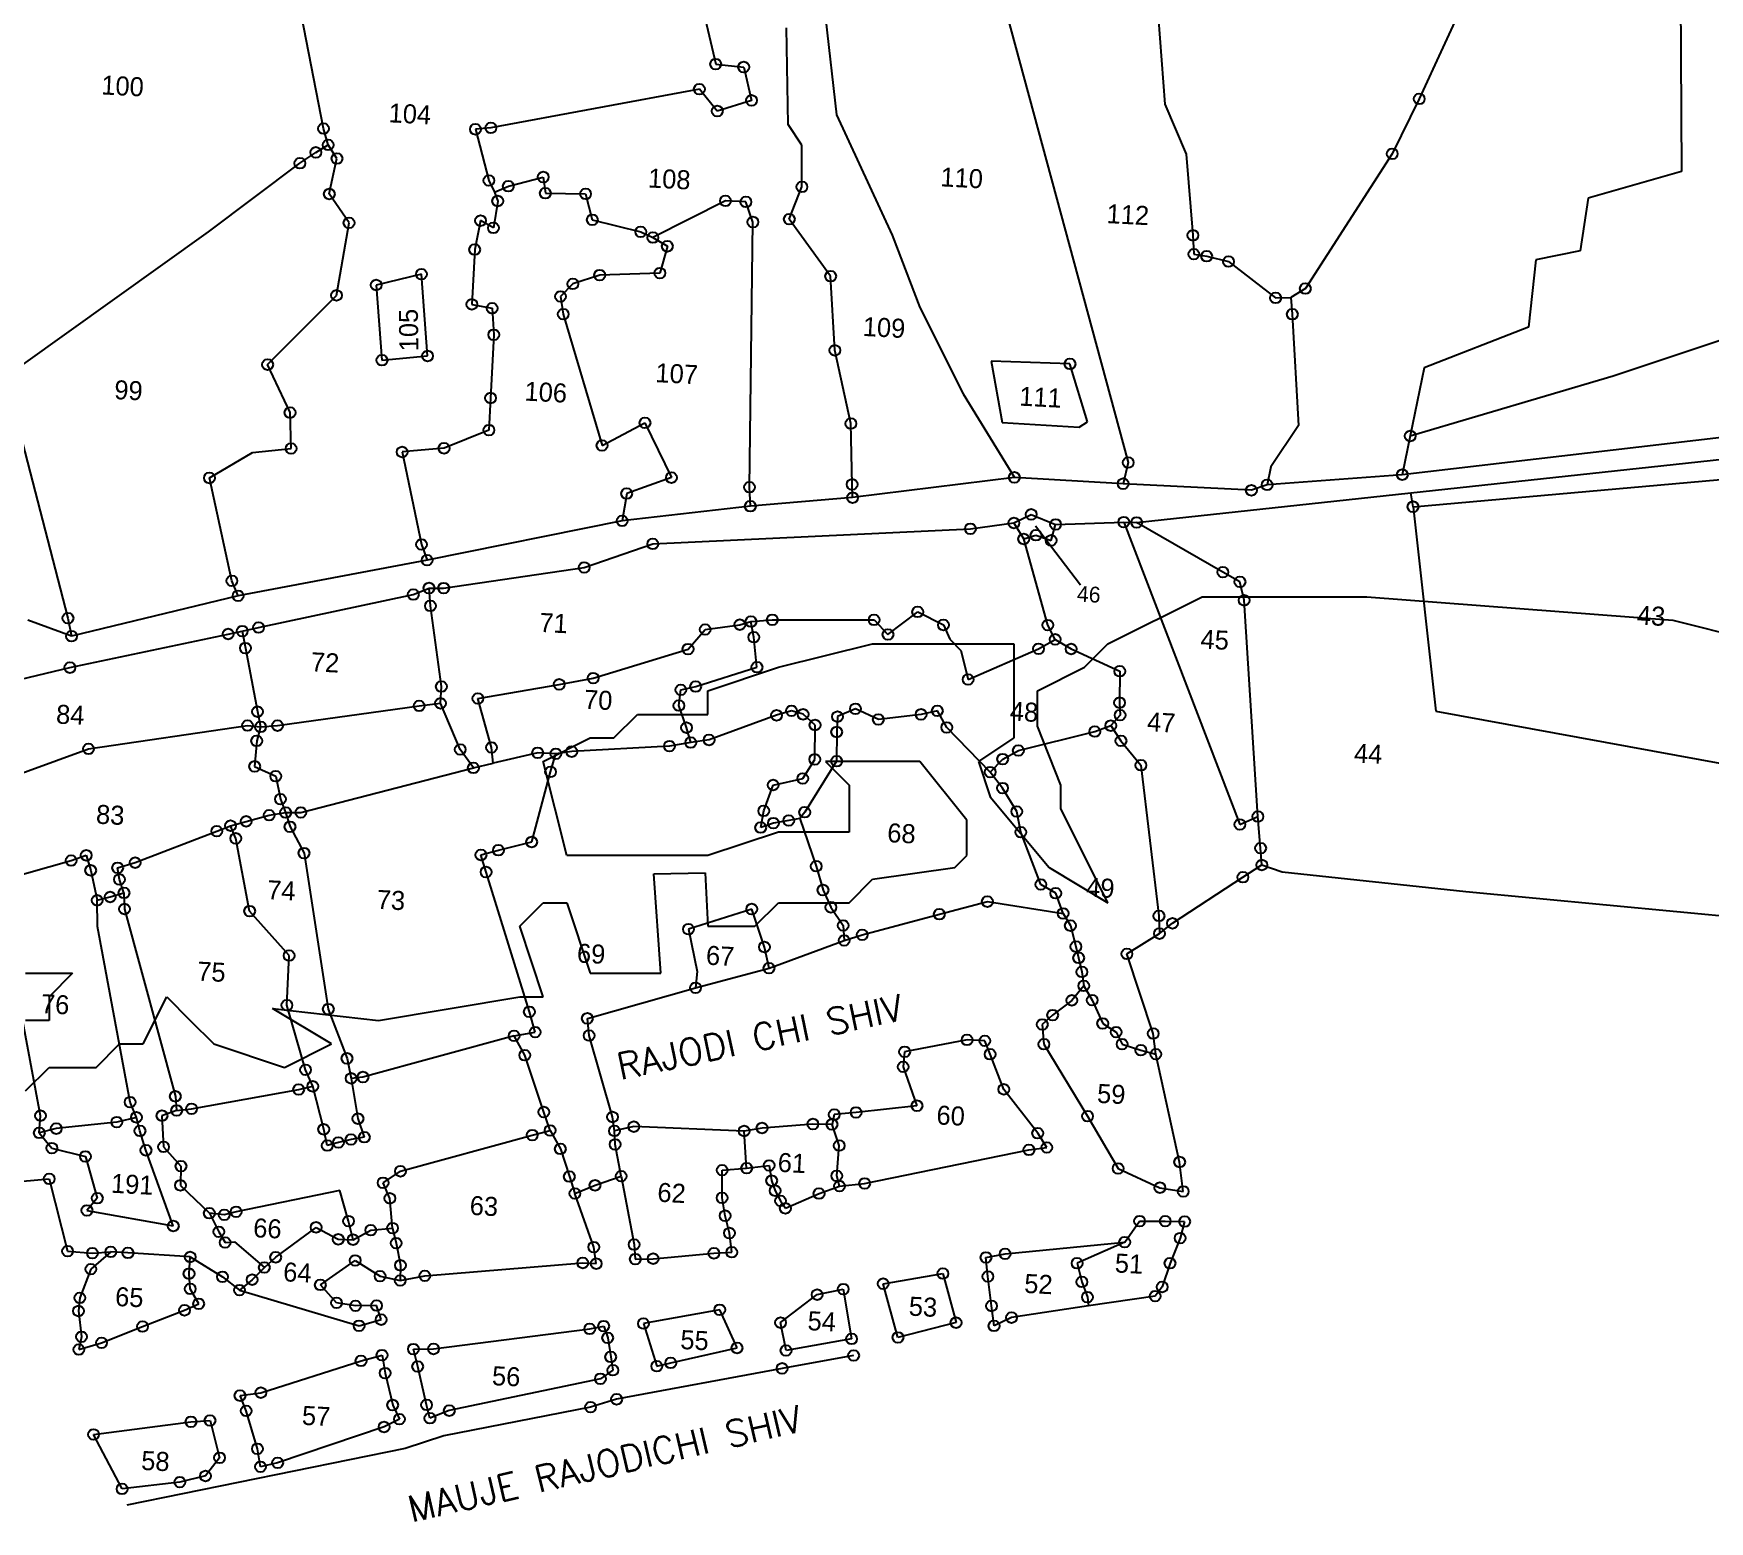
# Model space of a CAD drawing. Header units: metres. Extents: x 264236 to 267565, y 2149535 to 2151154.
# Drawn here: x 264903 to 265689, y 2149582 to 2150281 of the extents above; entities that cross this region are included whole.
import ezdxf

# ---------------------------------------------------------------- set-up
doc = ezdxf.new("R2010")
doc.units = ezdxf.units.M
doc.header["$LTSCALE"] = 0.3
for name, color, linetype in [('OFF', 1, 'Continuous'), ('OTHERS', 1, 'Continuous'), ('POLY_PARCEL', 6, 'Continuous'), ('POLY_ROAD', 30, 'Continuous'), ('SYM_STONE', 1, 'Continuous'), ('TEXT_MAPOUT', 7, 'Continuous'), ('TEXT_PARCEL', 7, 'Continuous'), ('V_BOUND_LINE', 7, 'Continuous'), ('VILLAGE BOUNDRY', 1, 'Continuous')]:
    doc.layers.add(name, color=color, linetype=linetype)
doc.styles.get("Standard").update_dxf_attribs({"font": 'simplex.shx'})
doc.styles.add('TEXT_MAP', font='', dxfattribs={"height": 1.8})
doc.styles.get('TEXT_MAP').set_extended_font_data('Kruti Dev 050')
doc.dimstyles.get("Standard").update_dxf_attribs({"dimtxt": 0.18, "dimasz": 0.18, "dimexe": 0.18, "dimexo": 0.0625, "dimgap": 0.09, "dimtad": 0, "dimtih": 1, "dimtoh": 1, "dimdec": 4, "dimzin": 0, "dimdsep": 46, "dimtxsty": 'Standard', "dimcen": 0.09, "dimadec": 0, "dimazin": 0, "dimtfac": 1, "dimtdec": 4, "dimtofl": 0, "dimtmove": 0, "dimatfit": 3, "dimfxl": 1, "dimtolj": 1, "dimtzin": 0, "dimarcsym": 0})

msp = doc.modelspace()

# ---------------------------------------------------------------- linework, layer by layer
at = {"layer": 'OFF'}
msp.add_line((265550.21, 2150058.63), (265549.2, 2150065.13), dxfattribs=at)
at = {"layer": 'OTHERS'}
for p, q in [((265287.59, 2149660.17), (265254.01, 2149654.13)), ((265254.01, 2149654.13), (265176.32, 2149639.62)), ((265164.08, 2149635.93), (265095.25, 2149622.4)), ((265176.32, 2149639.62), (265164.08, 2149635.93)), ((265095.25, 2149622.4), (265077.03, 2149616.55)), ((265077.03, 2149616.55), (264946.33, 2149589.88))]:
    msp.add_line(p, q, dxfattribs=at)
at = {"layer": 'POLY_PARCEL'}
for p, q in [((265675.46, 2150338.35), (265676.33, 2150215.98)), ((265208.2, 2150329.33), (265222.83, 2150266.4)), ((265353.47, 2150312.23), (265416.5, 2150079.37)), ((265575.64, 2150298.98), (265553.14, 2150250.1)), ((265038.71, 2150236.15), (265028.39, 2150289.24)), ((265274.33, 2150287.92), (265279.56, 2150242.65)), ((265430.52, 2150288.88), (265433.7, 2150247.68)), ((265256.86, 2150238.13), (265256.11, 2150283.51)), ((265222.83, 2150266.4), (265235.99, 2150265.03)), ((265235.99, 2150265.03), (265239.66, 2150249.39)), ((265215.17, 2150254.66), (265117.28, 2150236.47)), ((265223.58, 2150244.38), (265215.17, 2150254.66)), ((265239.66, 2150249.39), (265223.58, 2150244.38)), ((265433.7, 2150247.68), (265443.77, 2150224.19)), ((265553.14, 2150250.1), (265540.46, 2150224.31)), ((265279.56, 2150242.65), (265305.69, 2150186.15)), ((265040.9, 2150228.48), (265038.71, 2150236.15)), ((265117.28, 2150236.47), (265110.02, 2150235.81)), ((265110.02, 2150235.81), (265116.35, 2150211.78)), ((265263.3, 2150228.35), (265256.86, 2150238.13)), ((265027.64, 2150219.86), (265035.12, 2150224.97)), ((265035.12, 2150224.97), (265040.9, 2150228.48)), ((265045.04, 2150222.08), (265040.9, 2150228.48)), ((265263.32, 2150208.77), (265263.3, 2150228.35)), ((265443.77, 2150224.19), (265446.88, 2150186.04)), ((265540.46, 2150224.31), (265499.67, 2150161.03)), ((264984.72, 2150187.73), (265027.64, 2150219.86)), ((265041.43, 2150205.44), (265045.04, 2150222.08)), ((265676.33, 2150215.98), (265632.43, 2150203.55)), ((265116.35, 2150211.78), (265118.99, 2150206.34)), ((265118.99, 2150206.34), (265125.49, 2150209.09)), ((265125.49, 2150209.09), (265141.88, 2150213.4)), ((265141.88, 2150213.4), (265142.86, 2150205.79)), ((265257.39, 2150193.62), (265263.32, 2150208.77)), ((265050.7, 2150191.91), (265041.43, 2150205.44)), ((265120.49, 2150202.14), (265118.47, 2150189.53)), ((265118.99, 2150206.34), (265120.49, 2150202.14)), ((265142.86, 2150205.79), (265161.75, 2150205.5)), ((265161.75, 2150205.5), (265164.91, 2150193.32)), ((265227.41, 2150202.21), (265193.36, 2150184.98)), ((265237.02, 2150201.71), (265227.41, 2150202.21)), ((265240.31, 2150192.27), (265237.02, 2150201.71)), ((265632.43, 2150203.55), (265628.74, 2150178.7)), ((265112.45, 2150192.93), (265109.69, 2150179.34)), ((265118.47, 2150189.53), (265112.45, 2150192.93)), ((265164.91, 2150193.32), (265187.65, 2150187.68)), ((265238.7, 2150067.79), (265240.31, 2150192.27)), ((265276.81, 2150166.85), (265257.39, 2150193.62)), ((264896.79, 2150124.78), (264984.72, 2150187.73)), ((265044.82, 2150157.86), (265050.7, 2150191.91)), ((265187.65, 2150187.68), (265193.36, 2150184.98)), ((265193.36, 2150184.98), (265200.13, 2150180.89)), ((265305.69, 2150186.15), (265318.72, 2150152.16)), ((265446.88, 2150186.04), (265447.31, 2150177.19)), ((265109.69, 2150179.34), (265108.36, 2150153.64)), ((265200.13, 2150180.89), (265196.62, 2150168.32)), ((265447.31, 2150177.19), (265453.34, 2150176.21)), ((265628.74, 2150178.7), (265607.9, 2150174.59)), ((265453.34, 2150176.21), (265463.6, 2150173.7)), ((265463.6, 2150173.7), (265485.71, 2150156.65)), ((265607.9, 2150174.59), (265604.5, 2150142.91)), ((265084.69, 2150167.8), (265063.45, 2150162.71)), ((265063.45, 2150162.71), (265066.15, 2150127.41)), ((265087.57, 2150129.39), (265084.69, 2150167.8)), ((265155.79, 2150163.22), (265149.98, 2150157.33)), ((265168.38, 2150167.38), (265155.79, 2150163.22)), ((265196.62, 2150168.32), (265168.38, 2150167.38)), ((265278.79, 2150132.06), (265276.81, 2150166.85)), ((265499.67, 2150161.03), (265492.92, 2150156.91)), ((265012.47, 2150125.34), (265044.82, 2150157.86)), ((265108.36, 2150153.64), (265117.89, 2150151.78)), ((265149.98, 2150157.33), (265151.27, 2150149.02)), ((265485.71, 2150156.65), (265492.92, 2150156.91)), ((265492.92, 2150156.91), (265493.55, 2150148.98)), ((265117.89, 2150151.78), (265118.63, 2150139.37)), ((265151.27, 2150149.02), (265169.48, 2150087.37)), ((265318.72, 2150152.16), (265338.97, 2150111.61)), ((265493.55, 2150148.98), (265496.37, 2150096.77)), ((265118.63, 2150139.37), (265117.15, 2150109.66)), ((265604.5, 2150142.91), (265555.38, 2150123.81)), ((265644.11, 2150120.07), (265713.81, 2150143.3)), ((265066.15, 2150127.41), (265087.57, 2150129.39)), ((265286.3, 2150097.66), (265278.79, 2150132.06)), ((265023, 2150102.81), (265012.47, 2150125.34)), ((265352.1, 2150126.9), (265357.32, 2150098.12)), ((265389.17, 2150125.67), (265352.1, 2150126.9)), ((265397.39, 2150098.46), (265389.17, 2150125.67)), ((265555.38, 2150123.81), (265548.92, 2150091.84)), ((265548.92, 2150091.84), (265644.11, 2150120.07)), ((264891.47, 2150111.65), (264918.73, 2150006.32)), ((265117.15, 2150109.66), (265116.37, 2150094.59)), ((265338.97, 2150111.61), (265363.04, 2150072.41)), ((265023.51, 2150085.96), (265023, 2150102.81)), ((265169.48, 2150087.37), (265189.63, 2150098.01)), ((265189.63, 2150098.01), (265202.05, 2150072.29)), ((265357.32, 2150098.12), (265393.48, 2150095.91)), ((265393.48, 2150095.91), (265397.39, 2150098.46)), ((265116.37, 2150094.59), (265095.3, 2150086.06)), ((265286.89, 2150069.12), (265286.3, 2150097.66)), ((265496.37, 2150096.77), (265483.53, 2150077.31)), ((265548.92, 2150091.84), (265545.19, 2150073.67)), ((264985.15, 2150072.13), (265005.36, 2150084.14)), ((265005.36, 2150084.14), (265023.51, 2150085.96)), ((265095.3, 2150086.06), (265075.62, 2150084.32)), ((265075.62, 2150084.32), (265084.72, 2150040.92)), ((265416.5, 2150079.37), (265414.12, 2150069.43)), ((265483.53, 2150077.31), (265481.72, 2150068.87)), ((265550.21, 2150058.63), (265761.61, 2150077.3)), ((264995.72, 2150023.84), (264985.15, 2150072.13)), ((265202.05, 2150072.29), (265181.04, 2150064.79)), ((265239.1, 2150058.84), (265238.7, 2150067.79)), ((265287.1, 2150062.89), (265286.89, 2150069.12)), ((265181.04, 2150064.79), (265178.92, 2150051.98)), ((265550.21, 2150058.63), (265560.96, 2149962.69)), ((265367.44, 2150043.49), (265362.84, 2150051)), ((265414.43, 2150051.42), (265468.93, 2149909.48)), ((265460.94, 2150027.91), (265420.47, 2150051.24)), ((265367.44, 2150043.49), (265373.2, 2150045.25)), ((265378.76, 2150003.06), (265367.44, 2150043.49)), ((265373.2, 2150045.25), (265380.3, 2150042.83)), ((265380.3, 2150042.83), (265382.4, 2150050.33)), ((265084.72, 2150040.92), (265087.35, 2150033.54)), ((265468.96, 2150023.38), (265460.94, 2150027.91)), ((264998.62, 2150016.82), (264995.72, 2150023.84)), ((265088.9, 2150012.08), (265088.24, 2150020.45)), ((265470.92, 2150014.69), (265468.96, 2150023.38)), ((265094.05, 2149974.22), (265088.9, 2150012.08)), ((265477.37, 2149913.18), (265470.92, 2150014.69)), ((264918.73, 2150006.32), (264920.42, 2149997.83)), ((265234.17, 2150003.25), (265239.4, 2150004.7)), ((265239.4, 2150004.7), (265249.41, 2150005.56)), ((265240.72, 2149997.38), (265239.4, 2150004.7)), ((265249.41, 2150005.56), (265297.2, 2150005.5)), ((265297.2, 2150005.5), (265303.72, 2149998.64)), ((265303.72, 2149998.64), (265317.68, 2150009.25)), ((265317.68, 2150009.25), (265329.74, 2150003.13)), ((265000.56, 2150000.24), (265002.04, 2149992.27)), ((265209.85, 2149991.8), (265217.89, 2150001)), ((265217.89, 2150001), (265234.17, 2150003.25)), ((265242.2, 2149983.27), (265240.72, 2149997.38)), ((265329.74, 2150003.13), (265332.69, 2149996.51)), ((265332.69, 2149996.51), (265337.92, 2149991.08)), ((265374.4, 2149991.95), (265382.2, 2149996.36)), ((265382.2, 2149996.36), (265378.76, 2150003.06)), ((265382.2, 2149996.36), (265389.7, 2149991.85)), ((265002.04, 2149992.27), (265007.72, 2149962.43)), ((265165.32, 2149978.18), (265209.85, 2149991.8)), ((265337.92, 2149991.08), (265341.34, 2149977.51)), ((265341.34, 2149977.51), (265374.4, 2149991.95)), ((265389.7, 2149991.85), (265412.54, 2149981.39)), ((265213.44, 2149974.22), (265242.2, 2149983.27)), ((265412.54, 2149981.39), (265412.46, 2149966.63)), ((265093.64, 2149966.34), (265094.05, 2149974.22)), ((265111.19, 2149968.61), (265149.36, 2149975.23)), ((265149.36, 2149975.23), (265165.32, 2149978.18)), ((265205.54, 2149965.28), (265206.47, 2149972.66)), ((265206.47, 2149972.66), (265213.44, 2149974.22)), ((265017.12, 2149955.87), (265083.61, 2149965.14)), ((265083.61, 2149965.14), (265093.64, 2149966.34)), ((265102.91, 2149944.65), (265093.64, 2149966.34)), ((265117.57, 2149945.61), (265111.19, 2149968.61)), ((265209.14, 2149954.91), (265205.54, 2149965.28)), ((265412.46, 2149966.63), (265412.68, 2149960.78)), ((265007.72, 2149962.43), (265009.18, 2149955.25)), ((265251.43, 2149960.71), (265219.72, 2149949.14)), ((265258.43, 2149962.83), (265251.43, 2149960.71)), ((265263.85, 2149961.17), (265258.43, 2149962.83)), ((265269.48, 2149956.16), (265263.85, 2149961.17)), ((265269.34, 2149940.02), (265269.48, 2149956.16)), ((265280, 2149960.08), (265279.63, 2149952.89)), ((265288.44, 2149963.77), (265280, 2149960.08)), ((265299.19, 2149958.75), (265288.44, 2149963.77)), ((265319.25, 2149961.15), (265299.19, 2149958.75)), ((265326.9, 2149962.82), (265319.25, 2149961.15)), ((265331.31, 2149955.03), (265326.9, 2149962.82)), ((265412.68, 2149960.78), (265408.3, 2149955.85)), ((265560.96, 2149962.69), (265753.23, 2149927.34)), ((264928.37, 2149944.94), (265003.02, 2149955.91)), ((265003.02, 2149955.91), (265009.18, 2149955.25)), ((265007.35, 2149948.71), (265006.39, 2149936.74)), ((265009.18, 2149955.25), (265007.35, 2149948.71)), ((265009.18, 2149955.25), (265017.12, 2149955.87)), ((265211.12, 2149947.93), (265209.14, 2149954.91)), ((265219.72, 2149949.14), (265211.12, 2149947.93)), ((265279.63, 2149952.89), (265279.61, 2149939.15)), ((265351.72, 2149934.06), (265331.31, 2149955.03)), ((265364.94, 2149944.19), (265400.81, 2149953.06)), ((265400.81, 2149953.06), (265408.3, 2149955.85)), ((265408.3, 2149955.85), (265413.09, 2149948.73)), ((265413.09, 2149948.73), (265422.47, 2149937.26)), ((264883.51, 2149928.72), (264928.37, 2149944.94)), ((265109.07, 2149936.02), (265102.91, 2149944.65)), ((265118.29, 2149938.29), (265117.57, 2149945.61)), ((265139.26, 2149943.11), (265118.29, 2149938.29)), ((265147.78, 2149942.67), (265139.26, 2149943.11)), ((265145.29, 2149934.15), (265147.78, 2149942.67)), ((265155.26, 2149943.66), (265147.78, 2149942.67)), ((265201.12, 2149946.25), (265155.26, 2149943.66)), ((265211.12, 2149947.93), (265201.12, 2149946.25)), ((265357.57, 2149940.17), (265364.94, 2149944.19)), ((265006.39, 2149936.74), (265016.29, 2149932.11)), ((265028.06, 2149915.1), (265109.07, 2149936.02)), ((265109.07, 2149936.02), (265118.29, 2149938.29)), ((265136.44, 2149901.24), (265145.29, 2149934.15)), ((265263.72, 2149931.04), (265269.34, 2149940.02)), ((265279.61, 2149939.15), (265264.62, 2149915.19)), ((265351.72, 2149934.06), (265357.57, 2149940.17)), ((265357.52, 2149926.54), (265351.72, 2149934.06)), ((265422.47, 2149937.26), (265430.93, 2149866.53)), ((265016.29, 2149932.11), (265018.49, 2149921.34)), ((265245.4, 2149915.84), (265249.81, 2149927.98)), ((265249.81, 2149927.98), (265263.72, 2149931.04)), ((265364.17, 2149915.55), (265357.52, 2149926.54)), ((265018.49, 2149921.34), (265020.92, 2149915.04)), ((264988.6, 2149906.32), (264995.07, 2149908.9)), ((264995.07, 2149908.9), (265002.4, 2149910.93)), ((264997.52, 2149902.94), (264995.07, 2149908.9)), ((265002.4, 2149910.93), (265013.2, 2149913.81)), ((265013.2, 2149913.81), (265020.92, 2149915.04)), ((265020.92, 2149915.04), (265028.06, 2149915.1)), ((265020.92, 2149915.04), (265022.98, 2149908.4)), ((265243.96, 2149908.01), (265245.4, 2149915.84)), ((265249.92, 2149910.11), (265243.96, 2149908.01)), ((265257.14, 2149911.33), (265249.92, 2149910.11)), ((265262.4, 2149912.22), (265257.14, 2149911.33)), ((265264.62, 2149915.19), (265262.4, 2149912.22)), ((265262.4, 2149912.22), (265270.02, 2149889.84)), ((265366.08, 2149905.84), (265364.17, 2149915.55)), ((265468.93, 2149909.48), (265477.37, 2149913.18)), ((265478.67, 2149898.34), (265477.37, 2149913.18)), ((264950.28, 2149891.54), (264988.6, 2149906.32)), ((265004.04, 2149868.8), (264997.52, 2149902.94)), ((265022.98, 2149908.4), (265029.56, 2149896.04)), ((265120.82, 2149897.35), (265136.44, 2149901.24)), ((265375.47, 2149881.31), (265366.08, 2149905.84)), ((264920.24, 2149892.53), (264927.33, 2149894.98)), ((264927.33, 2149894.98), (264929.41, 2149887.92)), ((265029.56, 2149896.04), (265040.97, 2149822.78)), ((265112.63, 2149895.15), (265120.82, 2149897.35)), ((265115.03, 2149887.13), (265112.63, 2149895.15)), ((265479.25, 2149890.44), (265478.67, 2149898.34)), ((264888.76, 2149883.63), (264920.24, 2149892.53)), ((264929.41, 2149887.92), (264932.44, 2149873.86)), ((264942.07, 2149889.14), (264950.28, 2149891.54)), ((264942.91, 2149883.65), (264942.07, 2149889.14)), ((265135.36, 2149821.52), (265115.03, 2149887.13)), ((265270.02, 2149889.84), (265273.22, 2149878.68)), ((264945.03, 2149877.35), (264942.91, 2149883.65)), ((265273.22, 2149878.68), (265276.93, 2149870.59)), ((265382.48, 2149877.17), (265375.47, 2149881.31)), ((264905.85, 2149772.76), (264886.82, 2149874.12)), ((264932.44, 2149873.86), (264938.54, 2149875.43)), ((264932.66, 2149861.6), (264932.44, 2149873.86)), ((264938.54, 2149875.43), (264945.03, 2149877.35)), ((264945.03, 2149877.35), (264945.27, 2149869.77)), ((264945.27, 2149869.77), (264969.16, 2149781.83)), ((265239.75, 2149869.76), (265210.04, 2149860.3)), ((265245.71, 2149851.94), (265239.75, 2149869.76)), ((265276.93, 2149870.59), (265282.68, 2149862.05)), ((265385.94, 2149867.71), (265382.48, 2149877.17)), ((265022.56, 2149847.92), (265004.04, 2149868.8)), ((265282.68, 2149862.05), (265283.14, 2149855.01)), ((265430.93, 2149866.53), (265431.17, 2149858.22)), ((264947.92, 2149779.12), (264932.66, 2149861.6)), ((265210.04, 2149860.3), (265214.13, 2149840.39)), ((265021.53, 2149824.62), (265022.56, 2149847.92)), ((265247.86, 2149842.01), (265245.71, 2149851.94)), ((265214.13, 2149840.39), (265213.38, 2149832.79)), ((265395.64, 2149833.71), (265399.59, 2149826.98)), ((265030.28, 2149794.28), (265021.53, 2149824.62)), ((265040.97, 2149822.78), (265049.75, 2149799.66)), ((265399.59, 2149826.98), (265404.53, 2149816.08)), ((265138.07, 2149811.98), (265135.36, 2149821.52)), ((265404.53, 2149816.08), (265410.85, 2149811.98)), ((265128.2, 2149810.24), (265057.24, 2149790.89)), ((265128.2, 2149810.24), (265138.07, 2149811.98)), ((265133.19, 2149801.15), (265128.2, 2149810.24)), ((265410.85, 2149811.98), (265413.65, 2149806.34)), ((265049.75, 2149799.66), (265051.67, 2149790.28)), ((265142.15, 2149774.46), (265133.19, 2149801.15)), ((265413.65, 2149806.34), (265422.45, 2149803.48)), ((265422.45, 2149803.48), (265429.46, 2149801.64)), ((265033.66, 2149786.55), (265030.28, 2149794.28)), ((265057.24, 2149790.89), (265051.67, 2149790.28)), ((264976.76, 2149775.99), (265027.05, 2149785.04)), ((265027.05, 2149785.04), (265033.66, 2149786.55)), ((265038.81, 2149766.36), (265033.66, 2149786.55)), ((265051.67, 2149790.28), (265054.88, 2149771.37)), ((264950.88, 2149771.97), (264947.92, 2149779.12)), ((264969.76, 2149775.23), (264962.87, 2149772.76)), ((264969.16, 2149781.83), (264969.76, 2149775.23)), ((264969.76, 2149775.23), (264976.76, 2149775.99)), ((264905.29, 2149764.69), (264905.85, 2149772.76)), ((264941.65, 2149769.74), (264913.25, 2149766.68)), ((264950.88, 2149771.97), (264941.65, 2149769.74)), ((264952.54, 2149765.62), (264950.88, 2149771.97)), ((264962.87, 2149772.76), (264963.61, 2149758.11)), ((265054.88, 2149771.37), (265057.87, 2149762.63)), ((265145.09, 2149765.85), (265142.15, 2149774.46)), ((265280.82, 2149758.71), (265277.44, 2149768.67)), ((264913.25, 2149766.68), (264905.29, 2149764.69)), ((264905.29, 2149764.69), (264911.19, 2149757.55)), ((264955.35, 2149756.51), (264952.54, 2149765.62)), ((265040.47, 2149758.72), (265038.81, 2149766.36)), ((265045.71, 2149760.17), (265040.47, 2149758.72)), ((265051.62, 2149761.58), (265045.71, 2149760.17)), ((265057.87, 2149762.63), (265051.62, 2149761.58)), ((265074.84, 2149746.65), (265136.71, 2149763.66)), ((265136.71, 2149763.66), (265145.09, 2149765.85)), ((265145.09, 2149765.85), (265149.91, 2149757.15)), ((265175.62, 2149759.28), (265175.31, 2149765.61)), ((265237.36, 2149748.12), (265236.18, 2149765.55)), ((264911.19, 2149757.55), (264926.93, 2149753.61)), ((264926.93, 2149753.61), (264932.5, 2149734.02)), ((264968.18, 2149720.97), (264955.35, 2149756.51)), ((264963.61, 2149758.11), (264971.79, 2149749.05)), ((265149.91, 2149757.15), (265154.13, 2149744.16)), ((265178.46, 2149744.37), (265175.62, 2149759.28)), ((265279.67, 2149744.52), (265280.82, 2149758.71)), ((264971.79, 2149749.05), (264971.52, 2149740.05)), ((265066.67, 2149741.25), (265074.84, 2149746.65)), ((265154.13, 2149744.16), (265156.72, 2149736.23)), ((265280.96, 2149739.69), (265279.67, 2149744.52)), ((264971.52, 2149740.05), (264985.13, 2149726.95)), ((265046.4, 2149737.7), (264997.68, 2149727.65)), ((265050.47, 2149723.25), (265046.4, 2149737.7)), ((265069.86, 2149733.95), (265066.67, 2149741.25)), ((264932.5, 2149734.02), (264927.65, 2149728.29)), ((264927.65, 2149728.29), (264968.18, 2149720.97)), ((265071.12, 2149719.98), (265069.86, 2149733.95)), ((264992.11, 2149726.22), (264985.13, 2149726.95)), ((264985.13, 2149726.95), (264989.57, 2149718.27)), ((264997.68, 2149727.65), (264992.11, 2149726.22)), ((265016.26, 2149706.28), (265035.22, 2149720.33)), ((265035.22, 2149720.33), (265045.65, 2149714.72)), ((265052.6, 2149714.55), (265050.47, 2149723.25)), ((264989.57, 2149718.27), (264992.51, 2149713.23)), ((264992.51, 2149713.23), (264996.85, 2149713.57)), ((264996.85, 2149713.57), (265010.94, 2149701.48)), ((265045.65, 2149714.72), (265052.6, 2149714.55)), ((265052.6, 2149714.55), (265060.91, 2149719)), ((265060.91, 2149719), (265071.12, 2149719.98)), ((265071.12, 2149719.98), (265072.82, 2149712.94)), ((265072.82, 2149712.94), (265074.82, 2149702.51)), ((265414.86, 2149713.37), (265392.49, 2149703.47)), ((264946.9, 2149708.33), (264938.84, 2149708.8)), ((264976.12, 2149706.43), (264946.9, 2149708.33)), ((265010.94, 2149701.48), (265016.26, 2149706.28)), ((265010.94, 2149701.48), (265005.19, 2149695.77)), ((265074.82, 2149702.51), (265074.73, 2149695.38)), ((265392.49, 2149703.47), (265394.74, 2149694.72)), ((265005.19, 2149695.77), (264999.28, 2149690.87)), ((265394.74, 2149694.72), (265397.34, 2149687.58)), ((265397.34, 2149687.58), (265397.87, 2149683.5))]:
    msp.add_line(p, q, dxfattribs=at)
at = {"layer": 'POLY_ROAD'}
for p, q in [((265796.33, 2150103), (265545.19, 2150073.67)), ((265549.2, 2150065.13), (265742.03, 2150085.93)), ((265363.04, 2150072.41), (265287.1, 2150062.89)), ((265414.12, 2150069.43), (265363.04, 2150072.41)), ((265474.33, 2150066.33), (265414.12, 2150069.43)), ((265481.72, 2150068.87), (265474.33, 2150066.33)), ((265545.19, 2150073.67), (265481.72, 2150068.87)), ((265239.1, 2150058.84), (265178.92, 2150051.98)), ((265287.1, 2150062.89), (265239.1, 2150058.84)), ((265420.47, 2150051.24), (265549.2, 2150065.13)), ((265178.92, 2150051.98), (265087.35, 2150033.54)), ((265342.41, 2150048.27), (265362.84, 2150051)), ((265362.84, 2150051), (265370.96, 2150055.04)), ((265370.96, 2150055.04), (265382.4, 2150050.33)), ((265382.4, 2150050.33), (265414.43, 2150051.42)), ((265414.43, 2150051.42), (265420.47, 2150051.24)), ((265193.3, 2150041.17), (265342.41, 2150048.27)), ((265161.1, 2150030.12), (265193.3, 2150041.17)), ((265087.35, 2150033.54), (264998.62, 2150016.82)), ((265095.12, 2150020.44), (265161.1, 2150030.12)), ((265080.86, 2150017.4), (265088.24, 2150020.45)), ((265088.24, 2150020.45), (265095.12, 2150020.44)), ((264998.62, 2150016.82), (264920.42, 2149997.83)), ((265008.21, 2150001.91), (265080.86, 2150017.4)), ((264920.42, 2149997.83), (264899.84, 2150005.42)), ((264919.66, 2149983.1), (264993.95, 2149998.87)), ((264993.95, 2149998.87), (265000.56, 2150000.24)), ((265000.56, 2150000.24), (265008.21, 2150001.91)), ((264832.64, 2149962.51), (264919.66, 2149983.1))]:
    msp.add_line(p, q, dxfattribs=at)
at = {"layer": 'SYM_STONE'}
for centre in [(265222.83, 2150266.4), (265235.99, 2150265.03), (265215.17, 2150254.66), (265239.66, 2150249.39), (265553.14, 2150250.1), (265223.58, 2150244.38), (265038.71, 2150236.15), (265110.02, 2150235.81), (265117.28, 2150236.47), (265035.12, 2150224.97), (265040.9, 2150228.48), (265045.04, 2150222.08), (265540.46, 2150224.31), (265027.64, 2150219.86), (265141.88, 2150213.4), (265041.43, 2150205.44), (265116.35, 2150211.78), (265125.49, 2150209.09), (265142.86, 2150205.79), (265161.75, 2150205.5), (265263.32, 2150208.77), (265120.49, 2150202.14), (265227.41, 2150202.21), (265237.02, 2150201.71), (265050.7, 2150191.91), (265112.45, 2150192.93), (265164.91, 2150193.32), (265240.31, 2150192.27), (265257.39, 2150193.62), (265118.47, 2150189.53), (265187.65, 2150187.68), (265193.36, 2150184.98), (265446.88, 2150186.04), (265109.69, 2150179.34), (265200.13, 2150180.89), (265447.31, 2150177.19), (265453.34, 2150176.21), (265084.69, 2150167.8), (265168.38, 2150167.38), (265196.62, 2150168.32), (265276.81, 2150166.85), (265463.6, 2150173.7), (265063.45, 2150162.71), (265155.79, 2150163.22), (265499.67, 2150161.03), (265044.82, 2150157.86), (265108.36, 2150153.64), (265117.89, 2150151.78), (265149.98, 2150157.33), (265485.71, 2150156.65), (265151.27, 2150149.02), (265493.55, 2150148.98), (265118.63, 2150139.37), (265066.15, 2150127.41), (265087.57, 2150129.39), (265278.79, 2150132.06), (265012.47, 2150125.34), (265389.17, 2150125.67), (265117.15, 2150109.66), (265023, 2150102.81), (265189.63, 2150098.01), (265286.3, 2150097.66), (265116.37, 2150094.59), (265169.48, 2150087.37), (265548.92, 2150091.84), (265023.51, 2150085.96), (265075.62, 2150084.32), (265095.3, 2150086.06), (264985.15, 2150072.13), (265202.05, 2150072.29), (265363.04, 2150072.41), (265416.5, 2150079.37), (265545.19, 2150073.67), (265181.04, 2150064.79), (265238.7, 2150067.79), (265286.89, 2150069.12), (265414.12, 2150069.43), (265474.33, 2150066.33), (265481.72, 2150068.87), (265239.1, 2150058.84), (265287.1, 2150062.89), (265550.21, 2150058.63), (265178.92, 2150051.98), (265342.41, 2150048.27), (265362.84, 2150051), (265370.96, 2150055.04), (265382.4, 2150050.33), (265414.43, 2150051.42), (265420.47, 2150051.24), (265084.72, 2150040.92), (265193.3, 2150041.17), (265367.44, 2150043.49), (265373.2, 2150045.25), (265380.3, 2150042.83), (265087.35, 2150033.54), (265161.1, 2150030.12), (265460.94, 2150027.91), (264995.72, 2150023.84), (264998.62, 2150016.82), (265080.86, 2150017.4), (265088.24, 2150020.45), (265095.12, 2150020.44), (265468.96, 2150023.38), (265088.9, 2150012.08), (265317.68, 2150009.25), (265470.92, 2150014.69), (264918.73, 2150006.32), (265008.21, 2150001.91), (265217.89, 2150001), (265234.17, 2150003.25), (265239.4, 2150004.7), (265249.41, 2150005.56), (265297.2, 2150005.5), (265329.74, 2150003.13), (265378.76, 2150003.06), (264920.42, 2149997.83), (264993.95, 2149998.87), (265000.56, 2150000.24), (265240.72, 2149997.38), (265303.72, 2149998.64), (265382.2, 2149996.36), (265002.04, 2149992.27), (265209.85, 2149991.8), (265374.4, 2149991.95), (265389.7, 2149991.85), (264919.66, 2149983.1), (265165.32, 2149978.18), (265242.2, 2149983.27), (265341.34, 2149977.51), (265412.54, 2149981.39), (265094.05, 2149974.22), (265149.36, 2149975.23), (265206.47, 2149972.66), (265213.44, 2149974.22), (265007.72, 2149962.43), (265083.61, 2149965.14), (265093.64, 2149966.34), (265111.19, 2149968.61), (265205.54, 2149965.28), (265258.43, 2149962.83), (265288.44, 2149963.77), (265326.9, 2149962.82), (265412.46, 2149966.63), (265003.02, 2149955.91), (265009.18, 2149955.25), (265017.12, 2149955.87), (265209.14, 2149954.91), (265251.43, 2149960.71), (265263.85, 2149961.17), (265269.48, 2149956.16), (265280, 2149960.08), (265299.19, 2149958.75), (265319.25, 2149961.15), (265331.31, 2149955.03), (265408.3, 2149955.85), (265412.68, 2149960.78), (265007.35, 2149948.71), (265201.12, 2149946.25), (265211.12, 2149947.93), (265219.72, 2149949.14), (265279.63, 2149952.89), (265400.81, 2149953.06), (265413.09, 2149948.73), (264928.37, 2149944.94), (265102.91, 2149944.65), (265117.57, 2149945.61), (265139.26, 2149943.11), (265147.78, 2149942.67), (265155.26, 2149943.66), (265269.34, 2149940.02), (265279.61, 2149939.15), (265357.57, 2149940.17), (265364.94, 2149944.19), (265006.39, 2149936.74), (265016.29, 2149932.11), (265109.07, 2149936.02), (265145.29, 2149934.15), (265263.72, 2149931.04), (265351.72, 2149934.06), (265422.47, 2149937.26), (265249.81, 2149927.98), (265357.52, 2149926.54), (265018.49, 2149921.34), (265020.92, 2149915.04), (265028.06, 2149915.1), (265245.4, 2149915.84), (265264.62, 2149915.19), (265364.17, 2149915.55), (264995.07, 2149908.9), (265002.4, 2149910.93), (265013.2, 2149913.81), (265022.98, 2149908.4), (265243.96, 2149908.01), (265249.92, 2149910.11), (265257.14, 2149911.33), (265468.93, 2149909.48), (265477.37, 2149913.18), (264988.6, 2149906.32), (264997.52, 2149902.94), (265136.44, 2149901.24), (265366.08, 2149905.84), (264920.24, 2149892.53), (264927.33, 2149894.98), (264950.28, 2149891.54), (265029.56, 2149896.04), (265112.63, 2149895.15), (265120.82, 2149897.35), (265478.67, 2149898.34), (264929.41, 2149887.92), (264942.07, 2149889.14), (264942.91, 2149883.65), (265115.03, 2149887.13), (265270.02, 2149889.84), (265470.36, 2149884.71), (265479.25, 2149890.44), (264938.54, 2149875.43), (264945.03, 2149877.35), (265273.22, 2149878.68), (265375.47, 2149881.31), (265382.48, 2149877.17), (264932.44, 2149873.86), (264945.27, 2149869.77), (265004.04, 2149868.8), (265239.75, 2149869.76), (265276.93, 2149870.59), (265327.83, 2149867.32), (265350.38, 2149873.25), (265385.94, 2149867.71), (265210.04, 2149860.3), (265282.68, 2149862.05), (265389.35, 2149861.98), (265430.93, 2149866.53), (265437.27, 2149863.06), (265245.71, 2149851.94), (265283.14, 2149855.01), (265291.61, 2149857.66), (265391.96, 2149852.12), (265431.17, 2149858.22), (265022.56, 2149847.92), (265393.23, 2149846.81), (265415.9, 2149848.71), (265247.86, 2149842.01), (265394.74, 2149840.24), (265213.38, 2149832.79), (265395.64, 2149833.71), (265021.53, 2149824.62), (265040.97, 2149822.78), (265135.36, 2149821.52), (265381.03, 2149819.96), (265390.04, 2149826.9), (265399.59, 2149826.98), (265138.07, 2149811.98), (265162.58, 2149818.44), (265376.16, 2149815.58), (265404.53, 2149816.08), (265410.85, 2149811.98), (265128.2, 2149810.24), (265163.4, 2149810.37), (265340.86, 2149808.33), (265349.18, 2149807.9), (265376.92, 2149806.28), (265413.65, 2149806.34), (265428.24, 2149811.32), (265049.75, 2149799.66), (265133.19, 2149801.15), (265311.53, 2149802.75), (265351.64, 2149801.6), (265422.45, 2149803.48), (265429.46, 2149801.64), (265030.28, 2149794.28), (265051.67, 2149790.28), (265057.24, 2149790.89), (265310.85, 2149795.68), (264969.16, 2149781.83), (265027.05, 2149785.04), (265033.66, 2149786.55), (265358.08, 2149785.11), (264905.85, 2149772.76), (264947.92, 2149779.12), (264962.87, 2149772.76), (264969.76, 2149775.23), (264976.76, 2149775.99), (265142.15, 2149774.46), (265278.49, 2149773.27), (265288.74, 2149774.28), (265317.33, 2149777.44), (264913.25, 2149766.68), (264941.65, 2149769.74), (264950.88, 2149771.97), (264952.54, 2149765.62), (265038.81, 2149766.36), (265054.88, 2149771.37), (265145.09, 2149765.85), (265174.41, 2149772.14), (265175.31, 2149765.61), (265184.37, 2149767.61), (265236.18, 2149765.55), (265244.59, 2149766.97), (265268.48, 2149768.83), (265277.44, 2149768.67), (265397.43, 2149772.5), (264905.29, 2149764.69), (264911.19, 2149757.55), (264963.61, 2149758.11), (265040.47, 2149758.72), (265045.71, 2149760.17), (265051.62, 2149761.58), (265057.87, 2149762.63), (265136.71, 2149763.66), (265149.91, 2149757.15), (265175.62, 2149759.28), (265280.82, 2149758.71), (265374.01, 2149764.53), (265378.3, 2149757.82), (264926.93, 2149753.61), (264955.35, 2149756.51), (264971.79, 2149749.05), (265247.93, 2149749.42), (265369.9, 2149756.71), (265440.65, 2149751.01), (264909.94, 2149743.09), (265066.67, 2149741.25), (265074.84, 2149746.65), (265154.13, 2149744.16), (265178.46, 2149744.37), (265225.88, 2149747.17), (265237.36, 2149748.12), (265249.11, 2149742.26), (265279.67, 2149744.52), (265411.77, 2149747.99), (264932.5, 2149734.02), (264971.52, 2149740.05), (265069.86, 2149733.95), (265156.72, 2149736.23), (265166.18, 2149740.06), (265225.83, 2149734.2), (265250.72, 2149737.55), (265271.35, 2149736.18), (265280.96, 2149739.69), (265292.77, 2149740.94), (265431.38, 2149738.95), (265442.34, 2149737.18), (264927.65, 2149728.29), (264985.13, 2149726.95), (264992.11, 2149726.22), (264997.68, 2149727.65), (265227.25, 2149725.8), (265253.26, 2149732.79), (265255.55, 2149729.27), (264968.18, 2149720.97), (264989.57, 2149718.27), (265035.22, 2149720.33), (265050.47, 2149723.25), (265060.91, 2149719), (265071.12, 2149719.98), (265229.3, 2149717.66), (265421.84, 2149723.25), (265433.87, 2149723.23), (265442.99, 2149723.06), (264992.51, 2149713.23), (265045.65, 2149714.72), (265052.6, 2149714.55), (265072.82, 2149712.94), (265165.61, 2149711.07), (265184.52, 2149712.26), (265414.86, 2149713.37), (265440.87, 2149715.27), (264918.57, 2149709.16), (264930.21, 2149708.22), (264938.84, 2149708.8), (264946.9, 2149708.33), (264976.12, 2149706.43), (265016.26, 2149706.28), (265053.59, 2149704.81), (265074.82, 2149702.51), (265160.44, 2149703.62), (265166.76, 2149703.29), (265185.1, 2149705.43), (265193.45, 2149705.62), (265222.01, 2149708.16), (265230.38, 2149708.65), (265349.73, 2149706.21), (265358.72, 2149707.91), (265392.49, 2149703.47), (265436.13, 2149703.49), (264929.48, 2149700.7), (264975.58, 2149698.58), (264991.26, 2149697.15), (265005.19, 2149695.77), (265010.94, 2149701.48), (265065.26, 2149697.42), (265074.73, 2149695.38), (265086.28, 2149697.57), (265329.5, 2149698.63), (265350.62, 2149697.27), (265394.74, 2149694.72), (264924.32, 2149687.23), (264976.14, 2149691.45), (264999.28, 2149690.87), (265037.23, 2149693.31), (265270.44, 2149688.74), (265282.72, 2149691.34), (265301.46, 2149693.88), (265397.34, 2149687.58), (265429.15, 2149688.05), (265432.46, 2149692.35), (264923.66, 2149681.08), (264973.46, 2149681.4), (264980.1, 2149684.45), (265044.83, 2149684.89), (265053.72, 2149683.5), (265063.62, 2149683.61), (265224.74, 2149681.66), (265352.33, 2149683.43), (264953.75, 2149673.77), (265055.4, 2149674.15), (265065.75, 2149677.02), (265163.7, 2149672.68), (265170.24, 2149673.96), (265188.92, 2149675.15), (265253.3, 2149675.6), (265335.67, 2149675.6), (265353.51, 2149674.06), (265361.74, 2149677.96), (264923.84, 2149662.97), (264925.09, 2149668.98), (264934.51, 2149666.12), (265080.91, 2149663.2), (265090.36, 2149663.25), (265172.12, 2149668.47), (265232.85, 2149663.72), (265255.86, 2149662.53), (265286.64, 2149667.95), (265308.42, 2149668.67), (265056.33, 2149657.64), (265066.19, 2149660.36), (265082.92, 2149655.01), (265173.54, 2149659.5), (265195.17, 2149655.15), (265201.73, 2149656.7), (265287.59, 2149660.17), (265067.64, 2149651.93), (265168.7, 2149649.24), (265174.57, 2149653.25), (265254.01, 2149654.13), (264999.52, 2149641.34), (265009.31, 2149642.72), (265176.32, 2149639.62), (265002.39, 2149634.18), (265071.18, 2149636.92), (265087.11, 2149637), (265097.77, 2149634.3), (265164.08, 2149635.93), (264976.49, 2149629.05), (264985.43, 2149629.66), (265067.14, 2149626.62), (265074.35, 2149630.29), (265088.68, 2149630.72), (264930.74, 2149623.1), (265007.68, 2149616.38), (264989.92, 2149612.18), (265009.13, 2149607.95), (265017.17, 2149609.79), (264971.26, 2149600.74), (264983.28, 2149603.62), (264944.14, 2149597.55)]:
    msp.add_circle(centre, 2.53, dxfattribs=at)
at = {"layer": 'V_BOUND_LINE'}
for p, q in [((265470.36, 2149884.71), (265479.25, 2149890.44)), ((265479.25, 2149890.44), (265488.71, 2149887.2)), ((265488.71, 2149887.2), (265575.03, 2149877.93)), ((265437.27, 2149863.06), (265470.36, 2149884.71)), ((265575.03, 2149877.93), (265807.16, 2149855.98)), ((265327.83, 2149867.32), (265350.38, 2149873.25)), ((265350.38, 2149873.25), (265385.94, 2149867.71)), ((265291.61, 2149857.66), (265327.83, 2149867.32)), ((265385.94, 2149867.71), (265389.35, 2149861.98)), ((265389.35, 2149861.98), (265391.96, 2149852.12)), ((265431.17, 2149858.22), (265437.27, 2149863.06)), ((265247.86, 2149842.01), (265283.14, 2149855.01)), ((265283.14, 2149855.01), (265291.61, 2149857.66)), ((265415.9, 2149848.71), (265431.17, 2149858.22)), ((265391.96, 2149852.12), (265393.23, 2149846.81)), ((265393.23, 2149846.81), (265394.74, 2149840.24)), ((265428.24, 2149811.32), (265415.9, 2149848.71)), ((265213.38, 2149832.79), (265247.86, 2149842.01)), ((265394.74, 2149840.24), (265395.64, 2149833.71)), ((265162.58, 2149818.44), (265213.38, 2149832.79)), ((265395.64, 2149833.71), (265390.04, 2149826.9)), ((265390.04, 2149826.9), (265381.03, 2149819.96)), ((265163.4, 2149810.37), (265162.58, 2149818.44)), ((265381.03, 2149819.96), (265376.16, 2149815.58)), ((265376.16, 2149815.58), (265376.92, 2149806.28)), ((265174.41, 2149772.14), (265163.4, 2149810.37)), ((265340.86, 2149808.33), (265311.53, 2149802.75)), ((265349.18, 2149807.9), (265340.86, 2149808.33)), ((265351.64, 2149801.6), (265349.18, 2149807.9)), ((265429.46, 2149801.64), (265428.24, 2149811.32)), ((265311.53, 2149802.75), (265310.85, 2149795.68)), ((265358.08, 2149785.11), (265351.64, 2149801.6)), ((265376.92, 2149806.28), (265397.43, 2149772.5)), ((265440.65, 2149751.01), (265429.46, 2149801.64)), ((265310.85, 2149795.68), (265317.33, 2149777.44)), ((265374.01, 2149764.53), (265358.08, 2149785.11)), ((265317.33, 2149777.44), (265288.74, 2149774.28)), ((265175.31, 2149765.61), (265174.41, 2149772.14)), ((265184.37, 2149767.61), (265175.31, 2149765.61)), ((265236.18, 2149765.55), (265184.37, 2149767.61)), ((265268.48, 2149768.83), (265244.59, 2149766.97)), ((265277.44, 2149768.67), (265268.48, 2149768.83)), ((265278.49, 2149773.27), (265277.44, 2149768.67)), ((265288.74, 2149774.28), (265278.49, 2149773.27)), ((265397.43, 2149772.5), (265411.77, 2149747.99)), ((265244.59, 2149766.97), (265236.18, 2149765.55)), ((265378.3, 2149757.82), (265374.01, 2149764.53)), ((265292.77, 2149740.94), (265369.9, 2149756.71)), ((265369.9, 2149756.71), (265378.3, 2149757.82)), ((265166.18, 2149740.06), (265178.46, 2149744.37)), ((265178.46, 2149744.37), (265184.52, 2149712.26)), ((265225.83, 2149734.2), (265225.88, 2149747.17)), ((265225.88, 2149747.17), (265237.36, 2149748.12)), ((265237.36, 2149748.12), (265247.93, 2149749.42)), ((265247.93, 2149749.42), (265249.11, 2149742.26)), ((265411.77, 2149747.99), (265431.38, 2149738.95)), ((265442.34, 2149737.18), (265440.65, 2149751.01)), ((264897.51, 2149742.01), (264909.94, 2149743.09)), ((264909.94, 2149743.09), (264918.57, 2149709.16)), ((265156.72, 2149736.23), (265166.18, 2149740.06)), ((265165.61, 2149711.07), (265156.72, 2149736.23)), ((265249.11, 2149742.26), (265250.72, 2149737.55)), ((265250.72, 2149737.55), (265253.26, 2149732.79)), ((265255.55, 2149729.27), (265271.35, 2149736.18)), ((265271.35, 2149736.18), (265280.96, 2149739.69)), ((265280.96, 2149739.69), (265292.77, 2149740.94)), ((265431.38, 2149738.95), (265442.34, 2149737.18)), ((265227.25, 2149725.8), (265225.83, 2149734.2)), ((265253.26, 2149732.79), (265255.55, 2149729.27)), ((265229.3, 2149717.66), (265227.25, 2149725.8)), ((265414.86, 2149713.37), (265421.84, 2149723.25)), ((265421.84, 2149723.25), (265433.87, 2149723.23)), ((265433.87, 2149723.23), (265442.99, 2149723.06)), ((265442.99, 2149723.06), (265440.87, 2149715.27)), ((265184.52, 2149712.26), (265185.1, 2149705.43)), ((265230.38, 2149708.65), (265229.3, 2149717.66)), ((265358.72, 2149707.91), (265414.86, 2149713.37)), ((265440.87, 2149715.27), (265436.13, 2149703.49)), ((264918.57, 2149709.16), (264930.21, 2149708.22)), ((264938.84, 2149708.8), (264929.48, 2149700.7)), ((264930.21, 2149708.22), (264938.84, 2149708.8)), ((264975.58, 2149698.58), (264976.12, 2149706.43)), ((264976.12, 2149706.43), (264991.26, 2149697.15)), ((265037.23, 2149693.31), (265053.59, 2149704.81)), ((265053.59, 2149704.81), (265065.26, 2149697.42)), ((265166.76, 2149703.29), (265165.61, 2149711.07)), ((265185.1, 2149705.43), (265193.45, 2149705.62)), ((265193.45, 2149705.62), (265222.01, 2149708.16)), ((265222.01, 2149708.16), (265230.38, 2149708.65)), ((265349.73, 2149706.21), (265358.72, 2149707.91)), ((265350.62, 2149697.27), (265349.73, 2149706.21)), ((264929.48, 2149700.7), (264924.32, 2149687.23)), ((264976.14, 2149691.45), (264975.58, 2149698.58)), ((264991.26, 2149697.15), (264999.28, 2149690.87)), ((265065.26, 2149697.42), (265074.73, 2149695.38)), ((265074.73, 2149695.38), (265086.28, 2149697.57)), ((265086.28, 2149697.57), (265160.44, 2149703.62)), ((265160.44, 2149703.62), (265166.76, 2149703.29)), ((265301.46, 2149693.88), (265329.5, 2149698.63)), ((265329.5, 2149698.63), (265335.67, 2149675.6)), ((265352.33, 2149683.43), (265350.62, 2149697.27)), ((265436.13, 2149703.49), (265432.46, 2149692.35)), ((264980.1, 2149684.45), (264976.14, 2149691.45)), ((264999.28, 2149690.87), (265055.4, 2149674.15)), ((265044.83, 2149684.89), (265037.23, 2149693.31)), ((265253.3, 2149675.6), (265270.44, 2149688.74)), ((265270.44, 2149688.74), (265282.72, 2149691.34)), ((265282.72, 2149691.34), (265286.64, 2149667.95)), ((265308.42, 2149668.67), (265301.46, 2149693.88)), ((265432.46, 2149692.35), (265429.15, 2149688.05)), ((264924.32, 2149687.23), (264923.66, 2149681.08)), ((264923.66, 2149681.08), (264925.09, 2149668.98)), ((264953.75, 2149673.77), (264973.46, 2149681.4)), ((264973.46, 2149681.4), (264980.1, 2149684.45)), ((265053.72, 2149683.5), (265044.83, 2149684.89)), ((265063.62, 2149683.61), (265053.72, 2149683.5)), ((265065.75, 2149677.02), (265063.62, 2149683.61)), ((265224.74, 2149681.66), (265188.92, 2149675.15)), ((265232.85, 2149663.72), (265224.74, 2149681.66)), ((265353.51, 2149674.06), (265352.33, 2149683.43)), ((265397.87, 2149683.5), (265361.74, 2149677.96)), ((265429.15, 2149688.05), (265397.87, 2149683.5)), ((264934.51, 2149666.12), (264953.75, 2149673.77)), ((265055.4, 2149674.15), (265065.75, 2149677.02)), ((265163.7, 2149672.68), (265170.24, 2149673.96)), ((265170.24, 2149673.96), (265172.12, 2149668.47)), ((265188.92, 2149675.15), (265195.17, 2149655.15)), ((265255.86, 2149662.53), (265253.3, 2149675.6)), ((265335.67, 2149675.6), (265308.42, 2149668.67)), ((265361.74, 2149677.96), (265353.51, 2149674.06)), ((264925.09, 2149668.98), (264923.84, 2149662.97)), ((264923.84, 2149662.97), (264934.51, 2149666.12)), ((265090.36, 2149663.25), (265163.7, 2149672.68)), ((265172.12, 2149668.47), (265173.54, 2149659.5)), ((265286.64, 2149667.95), (265255.86, 2149662.53)), ((265009.31, 2149642.72), (265056.33, 2149657.64)), ((265056.33, 2149657.64), (265066.19, 2149660.36)), ((265066.19, 2149660.36), (265067.64, 2149651.93)), ((265080.91, 2149663.2), (265090.36, 2149663.25)), ((265082.92, 2149655.01), (265080.91, 2149663.2)), ((265173.54, 2149659.5), (265174.57, 2149653.25)), ((265201.73, 2149656.7), (265232.85, 2149663.72)), ((265067.64, 2149651.93), (265071.18, 2149636.92)), ((265087.11, 2149637), (265082.92, 2149655.01)), ((265174.57, 2149653.25), (265168.7, 2149649.24)), ((265195.17, 2149655.15), (265201.73, 2149656.7)), ((264999.52, 2149641.34), (265009.31, 2149642.72)), ((265168.7, 2149649.24), (265097.77, 2149634.3)), ((265002.39, 2149634.18), (264999.52, 2149641.34)), ((265007.68, 2149616.38), (265002.39, 2149634.18)), ((265071.18, 2149636.92), (265074.35, 2149630.29)), ((265088.68, 2149630.72), (265087.11, 2149637)), ((265097.77, 2149634.3), (265088.68, 2149630.72)), ((264930.74, 2149623.1), (264976.49, 2149629.05)), ((264976.49, 2149629.05), (264985.43, 2149629.66)), ((264985.43, 2149629.66), (264989.92, 2149612.18)), ((265067.14, 2149626.62), (265017.17, 2149609.79)), ((265074.35, 2149630.29), (265067.14, 2149626.62)), ((264944.14, 2149597.55), (264930.74, 2149623.1)), ((264989.92, 2149612.18), (264983.28, 2149603.62)), ((265009.13, 2149607.95), (265007.68, 2149616.38)), ((264983.28, 2149603.62), (264971.26, 2149600.74)), ((265017.17, 2149609.79), (265009.13, 2149607.95)), ((264971.26, 2149600.74), (264944.14, 2149597.55))]:
    msp.add_line(p, q, dxfattribs=at)
at = {"layer": 'VILLAGE BOUNDRY'}
for p, q in [((265406.99, 2149994.27), (265451.16, 2150016.38)), ((265451.16, 2150016.38), (265528.51, 2150016.38)), ((265528.51, 2150016.38), (265672.13, 2150005.31)), ((265672.13, 2150005.31), (265716.31, 2149994.27)), ((265252.33, 2149983.24), (265296.5, 2149994.27)), ((265296.5, 2149994.27), (265362.78, 2149994.27)), ((265362.78, 2149994.27), (265362.78, 2149950.1)), ((265395.92, 2149983.24), (265406.99, 2149994.27)), ((265219.19, 2149972.17), (265252.33, 2149983.24)), ((265373.85, 2149972.17), (265395.92, 2149983.24)), ((265219.19, 2149961.13), (265219.19, 2149972.17)), ((265373.85, 2149955.6), (265373.85, 2149972.17)), ((265174.98, 2149950.1), (265186.05, 2149961.13)), ((265186.05, 2149961.13), (265219.19, 2149961.13)), ((265141.84, 2149939.03), (265163.95, 2149950.1)), ((265163.95, 2149950.1), (265174.98, 2149950.1)), ((265362.78, 2149950.1), (265346.23, 2149939.03)), ((265384.88, 2149927.99), (265373.85, 2149955.6)), ((265152.88, 2149894.86), (265141.84, 2149939.03)), ((265318.61, 2149939.03), (265274.4, 2149939.03)), ((265274.4, 2149939.03), (265285.47, 2149927.99)), ((265340.69, 2149911.42), (265318.61, 2149939.03)), ((265346.23, 2149939.03), (265351.75, 2149922.46)), ((265285.47, 2149927.99), (265285.47, 2149905.89)), ((265384.88, 2149916.93), (265384.88, 2149927.99)), ((265351.75, 2149922.46), (265379.37, 2149889.32)), ((265406.99, 2149872.75), (265384.88, 2149916.93)), ((265340.71, 2149894.86), (265340.69, 2149911.42)), ((265252.33, 2149905.89), (265219.19, 2149894.86)), ((265285.47, 2149905.89), (265252.33, 2149905.89)), ((265219.19, 2149894.86), (265152.88, 2149894.86)), ((265335.18, 2149889.32), (265340.71, 2149894.86)), ((265193.8, 2149886.28), (265217.95, 2149886.7)), ((265197.09, 2149839.61), (265193.8, 2149886.28)), ((265217.95, 2149886.7), (265219.19, 2149861.72)), ((265296.5, 2149883.79), (265335.18, 2149889.32)), ((265379.37, 2149889.32), (265406.99, 2149872.75)), ((265285.47, 2149872.75), (265296.5, 2149883.79)), ((265130.81, 2149861.72), (265141.84, 2149872.75)), ((265141.84, 2149872.75), (265152.88, 2149872.75)), ((265152.88, 2149872.75), (265163.95, 2149839.61)), ((265241.26, 2149861.72), (265252.33, 2149872.75)), ((265252.33, 2149872.75), (265285.47, 2149872.75)), ((265141.84, 2149828.54), (265130.81, 2149861.72)), ((265219.19, 2149861.72), (265241.26, 2149861.72)), ((264898.8, 2149839.61), (264920.9, 2149839.61)), ((264920.9, 2149839.61), (264909.84, 2149828.54)), ((265163.95, 2149839.61), (265197.09, 2149839.61)), ((264909.84, 2149828.54), (264909.84, 2149817.51)), ((264954.04, 2149806.47), (264965.08, 2149828.54)), ((264965.08, 2149828.54), (264976.15, 2149817.51)), ((265042.43, 2149806.47), (265014.8, 2149823.03)), ((265014.8, 2149823.03), (265064.53, 2149817.51)), ((265064.53, 2149817.51), (265130.81, 2149828.54)), ((265130.81, 2149828.54), (265141.84, 2149828.54)), ((264909.84, 2149817.51), (264898.8, 2149817.51)), ((264976.15, 2149817.51), (264987.18, 2149806.47)), ((264931.94, 2149795.41), (264942.98, 2149806.47)), ((264942.98, 2149806.47), (264954.04, 2149806.47)), ((264987.18, 2149806.47), (265020.32, 2149795.41)), ((265020.32, 2149795.41), (265042.43, 2149806.47)), ((264898.8, 2149784.37), (264909.84, 2149795.41)), ((264909.84, 2149795.41), (264931.94, 2149795.41))]:
    msp.add_line(p, q, dxfattribs=at)

# ---------------------------------------------------------------- texts
at = {"layer": 'TEXT_MAPOUT'}
for s, rotation, p in [('RAJODI CHI SHIV', 11.96414, (265177.99, 2149789.52)), ('MAUJE RAJODICHI SHIV', 13.16869, (265080.06, 2149581.77))]:
    msp.add_text(s, height=12.3937, rotation=rotation, dxfattribs=at).set_placement(p)
at = {"layer": 'TEXT_PARCEL', "style": 'TEXT_MAP'}
for s, height, rotation, p in [('100', 8.923, 357.04609, (264934.22, 2150252.21)), ('104', 8.923, 357.04609, (265069.11, 2150239.12)), ('108', 8.923, 357.04609, (265190.9, 2150208.53)), ('110', 8.923, 357.04609, (265328.19, 2150209.06)), ('112', 8.923, 357.04609, (265406.19, 2150191.8)), ('105', 8.923, 90.76484, (265083.25, 2150131.68)), ('109', 8.923, 357.04609, (265291.72, 2150138.82)), ('107', 8.923, 357.04609, (265194.39, 2150117.14)), ('99', 8.923, 357.04609, (264940.32, 2150109.18)), ('106', 8.923, 357.04609, (265132.92, 2150108.47)), ('111', 8.923, 357.04609, (265365.19, 2150106.11)), ('46', 7.436, 357.04609, (265392.29, 2150014.09)), ('43', 8.923, 357.04609, (265655.16, 2150003.31)), ('71', 8.923, 357.04609, (265139.88, 2149999.89)), ('45', 8.923, 357.04609, (265450.28, 2149992.08)), ('72', 8.923, 357.04609, (265032.61, 2149981.41)), ('70', 8.923, 357.04609, (265160.85, 2149963.81)), ('84', 8.923, 357.04609, (264913, 2149956.85)), ('48', 8.923, 357.04609, (265360.77, 2149958.24)), ('47', 8.923, 357.04609, (265425.19, 2149953.26)), ('44', 8.923, 357.04609, (265522.34, 2149938.54)), ('83', 8.923, 357.04609, (264931.75, 2149909.87)), ('68', 8.923, 357.04609, (265303.22, 2149901.19)), ('74', 8.923, 357.04609, (265012.09, 2149874.39)), ('73', 8.923, 357.04609, (265063.55, 2149869.86)), ('49', 8.923, 357.04609, (265396.59, 2149875.61)), ('69', 8.923, 357.04609, (265157.53, 2149844.67)), ('67', 8.923, 357.04609, (265218.1, 2149843.67)), ('75', 8.923, 357.04609, (264979.27, 2149836.19)), ('76', 8.923, 357.04609, (264905.9, 2149820.92)), ('59', 8.923, 357.04609, (265401.72, 2149778.81)), ('60', 8.923, 357.04609, (265326.32, 2149768.68)), ('61', 8.923, 357.04609, (265251.79, 2149746.46)), ('191', 8.923, 357.04609, (264938.77, 2149736.61)), ('62', 8.923, 357.04609, (265195.3, 2149732.4)), ('63', 8.923, 357.04609, (265107.19, 2149726.23)), ('66', 8.923, 357.04609, (265005.55, 2149715.73)), ('51', 8.923, 357.04609, (265410.06, 2149699.19)), ('64', 8.923, 357.04609, (265019.62, 2149695.04)), ('52', 8.923, 357.04609, (265367.52, 2149689.6)), ('65', 8.923, 357.04609, (264940.71, 2149683.45)), ('54', 8.923, 357.04609, (265265.8, 2149672.11)), ('53', 8.923, 357.04609, (265313.34, 2149678.93)), ('55', 8.923, 357.04609, (265206.08, 2149663.25)), ('56', 8.923, 357.04609, (265117.64, 2149646.29)), ('57', 8.923, 357.04609, (265028.41, 2149627.66)), ('58', 8.923, 357.04609, (264952.95, 2149606.5))]:
    msp.add_text(s, height=height, rotation=rotation, dxfattribs=at).set_placement(p)

# ---------------------------------------------------------------- leaders
msp.add_leader([(265394.05, 2150021.82), (265373.01, 2150049.44)], dimstyle='Standard', override={"dimtxt": 2.5, "dimasz": 2.5, "dimexe": 1.25, "dimexo": 0.625, "dimgap": 0.625, "dimtad": 1, "dimtih": 0, "dimtoh": 0, "dimzin": 8, "dimcen": 2.5, "dimtofl": 1})

doc.saveas('drawing.dxf')
